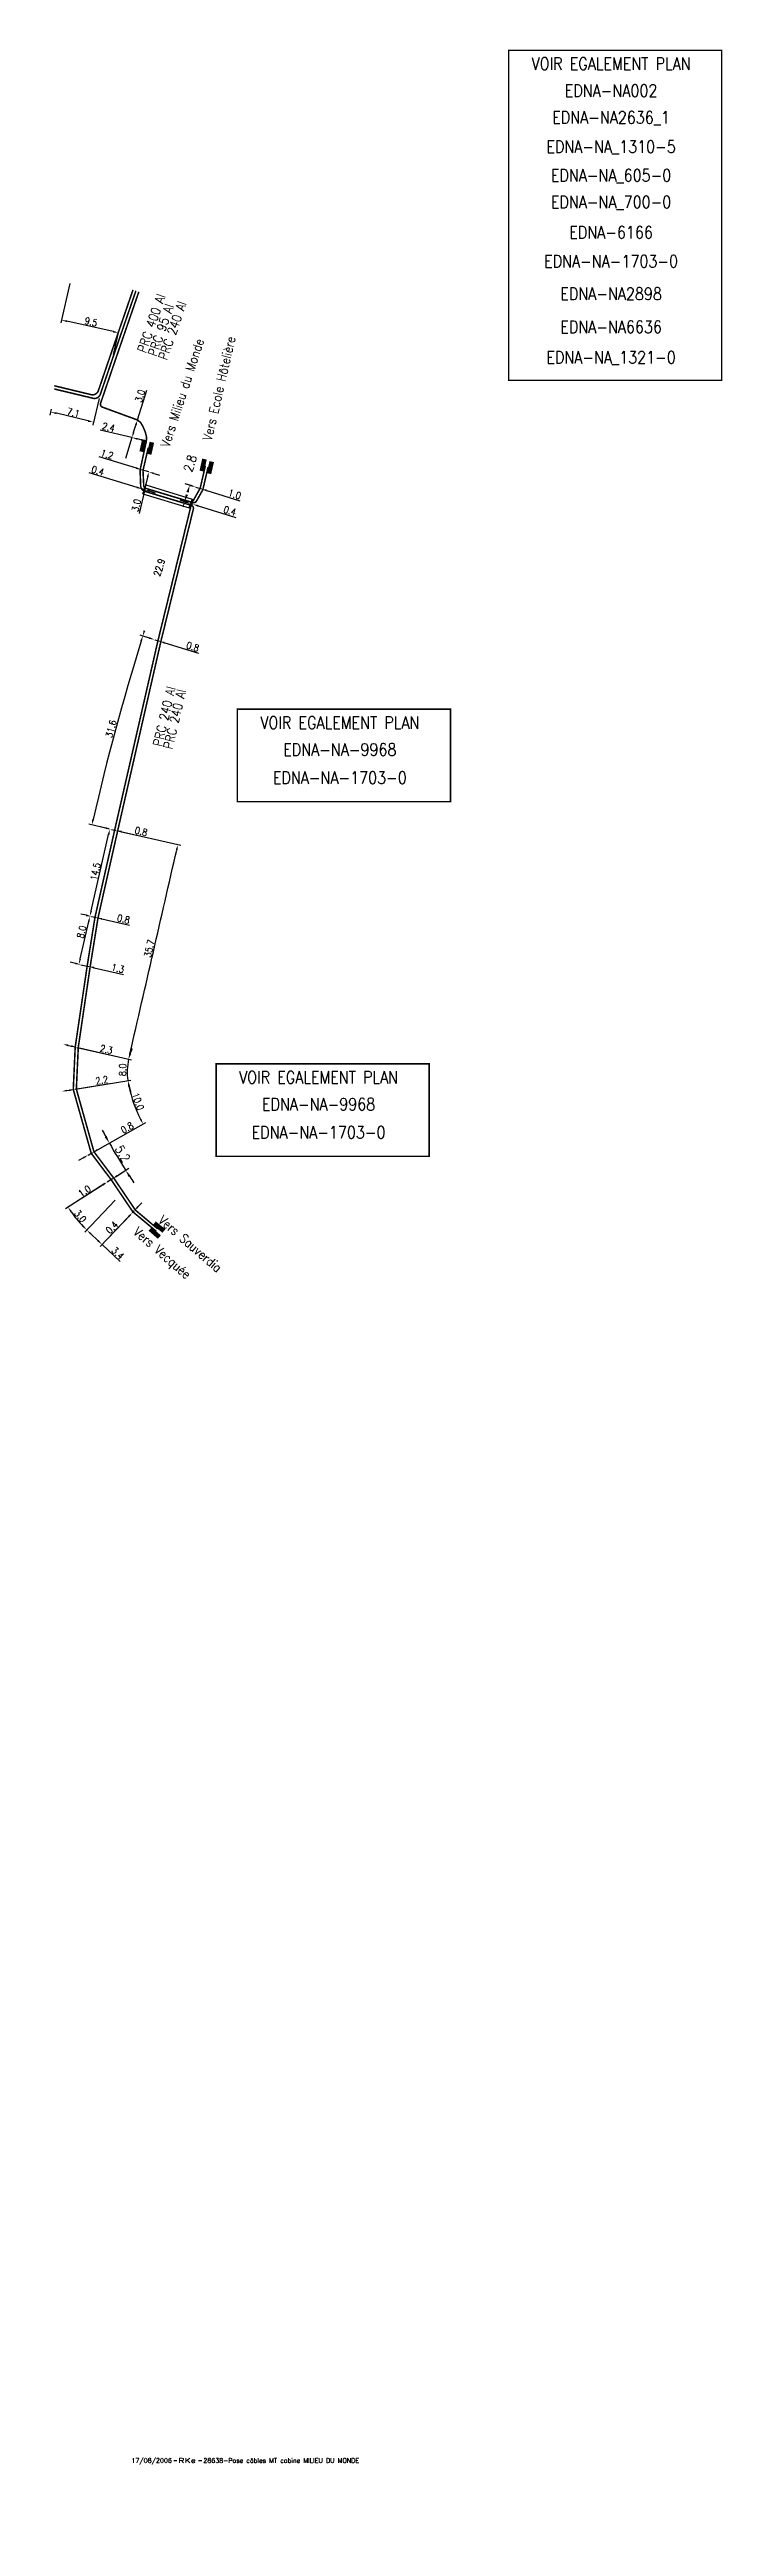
# Model space of a CAD drawing. Header units: millimetres. Extents: x 183999 to 184984, y 126000 to 127000.
# Drawn here: x 183999.2 to 184108.4, y 126502.3 to 126904.3 of the extents above; entities that cross this region are included whole.
import ezdxf
from ezdxf.enums import TextEntityAlignment as Align

# ---------------------------------------------------------------- set-up
doc = ezdxf.new("R2010")
doc.units = ezdxf.units.MM
doc.header["$PDMODE"] = 34
doc.layers.get('0').update_dxf_attribs({"linetype": 'CONTINUOUS'})
doc.layers.get('DEFPOINTS').update_dxf_attribs({"linetype": 'CONTINUOUS'})
for name, color, linetype in [('M_120', 5, 'M_ST_13'), ('M_300', 7, 'CONTINUOUS'), ('M_400', 7, 'CONTINUOUS'), ('M_900', 7, 'CONTINUOUS')]:
    doc.layers.add(name, color=color, linetype=linetype)
doc.layers.add('M_910', color=7, linetype='CONTINUOUS', plot=False)
doc.styles.add('M_ROMANS', font='ROMANS.shx', dxfattribs={"width": 0.75})
doc.styles.get("Standard").update_dxf_attribs({"font": 'romans.shx', "width": 0.85})
doc.linetypes.add('M_ST_13', pattern='A,5,-0.3,["oo",Standard,S=1.5,R=0,X=0,Y=-0.5],-3', length=8.3)
doc.dimstyles.get("Standard").update_dxf_attribs({"dimtxt": 1.5, "dimasz": 1.2, "dimexe": 0.625, "dimexo": 0.625, "dimgap": 0.25, "dimtad": 1, "dimdec": 1, "dimzin": 0, "dimdsep": 46, "dimtxsty": 'Standard', "dimcen": -0.5, "dimadec": 0, "dimazin": 0, "dimtfac": 1, "dimtdec": 1, "dimtmove": 0, "dimatfit": 3, "dimfxl": 1, "dimtolj": 1, "dimtzin": 0, "dimarcsym": 0})

# ---------------------------------------------------------------- blocks, each defined once
blk = doc.blocks.new('*D0')
at = {"layer": 'DEFPOINTS', "color": 0, "linetype": 'Continuous'}
for p in [(184010.2, 126717.85), (184005.28, 126712.68), (184012.66, 126715.5)]:
    blk.add_point(p, dxfattribs=at)
at = {"layer": 'M_120', "color": 0, "linetype": 'Continuous', "lineweight": -2}
for p, q in [((184009.87, 126717.51), (184004.96, 126712.34)), ((184012.34, 126715.16), (184007.42, 126710)), ((184005.93, 126712.06), (184007.09, 126710.96)), ((184007.74, 126710.34), (184010.66, 126707.56))]:
    blk.add_line(p, q, dxfattribs=at)
at = {"layer": 'M_120', "color": 0, "linetype": 'Continuous'}
for points in [[(184006.03, 126712.17), (184005.83, 126711.95), (184005.28, 126712.68)], [(184007.19, 126711.07), (184006.98, 126710.85), (184007.74, 126710.34)]]:
    blk.add_solid(points, dxfattribs=at)
at = {"layer": 'M_120', "color": 0, "linetype": 'Continuous', "insert": (184010.3, 126708.94), "char_height": 1.125, "attachment_point": 5, "rotation": 316.3772}
blk.add_mtext('\\A1;3.4', dxfattribs=at)
blk = doc.blocks.new('*D1')
at = {"layer": 'DEFPOINTS', "color": 0, "linetype": 'Continuous'}
for p in [(184012.66, 126715.5), (184012.66, 126715.5), (184012.93, 126715.79)]:
    blk.add_point(p, dxfattribs=at)
at = {"layer": 'M_120', "color": 0, "linetype": 'Continuous', "lineweight": -2}
for p, q in [((184013.56, 126716.44), (184014.18, 126717.09)), ((184012.04, 126714.85), (184009.05, 126711.72)), ((184012.93, 126715.79), (184012.66, 126715.5))]:
    blk.add_line(p, q, dxfattribs=at)
at = {"layer": 'M_120', "color": 0, "linetype": 'Continuous'}
for points in [[(184013.45, 126716.54), (184013.66, 126716.34), (184012.93, 126715.79)], [(184011.93, 126714.95), (184012.15, 126714.74), (184012.66, 126715.5)]]:
    blk.add_solid(points, dxfattribs=at)
at = {"layer": 'M_120', "color": 0, "linetype": 'Continuous', "insert": (184009.35, 126713.11), "char_height": 1.125, "attachment_point": 5, "rotation": 46.3772}
blk.add_mtext('\\A1;0.4', dxfattribs=at)
blk = doc.blocks.new('*D2')
at = {"layer": 'DEFPOINTS', "color": 0, "linetype": 'Continuous'}
for p in [(184009.43, 126721), (184008.59, 126720.46), (184008.59, 126720.46)]:
    blk.add_point(p, dxfattribs=at)
at = {"layer": 'M_120', "color": 0, "linetype": 'Continuous', "lineweight": -2}
for p, q in [((184009.43, 126721), (184008.59, 126720.46)), ((184010.19, 126721.48), (184010.95, 126721.97)), ((184007.83, 126719.98), (184004.36, 126717.76))]:
    blk.add_line(p, q, dxfattribs=at)
at = {"layer": 'M_120', "color": 0, "linetype": 'Continuous'}
for points in [[(184010.11, 126721.61), (184010.27, 126721.36), (184009.43, 126721)], [(184007.75, 126720.1), (184007.91, 126719.85), (184008.59, 126720.46)]]:
    blk.add_solid(points, dxfattribs=at)
at = {"layer": 'M_120', "color": 0, "linetype": 'Continuous', "insert": (184004.9, 126719), "char_height": 1.125, "attachment_point": 5, "rotation": 32.5433}
blk.add_mtext('\\A1;1.0', dxfattribs=at)
blk = doc.blocks.new('*D3')
at = {"layer": 'DEFPOINTS', "color": 0, "linetype": 'Continuous'}
for p in [(184009.01, 126777.76), (184009.01, 126777.76), (184005.78, 126763.62)]:
    blk.add_point(p, dxfattribs=at)
at = {"layer": 'M_120', "color": 0, "linetype": 'Continuous', "lineweight": -2}
for p, q in [((184005.98, 126764.5), (184008.81, 126776.88)), ((184009.47, 126777.65), (184009.47, 126777.65)), ((184006.24, 126763.52), (184006.24, 126763.52))]:
    blk.add_line(p, q, dxfattribs=at)
at = {"layer": 'M_120', "color": 0, "linetype": 'Continuous'}
for points in [[(184008.67, 126776.91), (184008.96, 126776.85), (184009.01, 126777.76)], [(184005.84, 126764.53), (184006.13, 126764.47), (184005.78, 126763.62)]]:
    blk.add_solid(points, dxfattribs=at)
at = {"layer": 'M_120', "color": 0, "linetype": 'Continuous', "insert": (184006.67, 126770.86), "char_height": 1.125, "attachment_point": 5, "rotation": 77.1397}
blk.add_mtext('\\A1;14.5', dxfattribs=at)
blk = doc.blocks.new('*D4')
at = {"layer": 'DEFPOINTS', "color": 0, "linetype": 'Continuous'}
for p in [(184005.78, 126763.62), (184005.78, 126763.62), (184004, 126755.82)]:
    blk.add_point(p, dxfattribs=at)
at = {"layer": 'M_120', "color": 0, "linetype": 'Continuous', "lineweight": -2}
blk.add_line((184004.2, 126756.7), (184005.58, 126762.75), dxfattribs=at)
at = {"layer": 'M_120', "color": 0, "linetype": 'Continuous'}
for points in [[(184005.44, 126762.78), (184005.73, 126762.71), (184005.78, 126763.62)], [(184004.06, 126756.73), (184004.35, 126756.67), (184004, 126755.82)]]:
    blk.add_solid(points, dxfattribs=at)
at = {"layer": 'M_120', "color": 0, "linetype": 'Continuous', "insert": (184004.43, 126761.07), "char_height": 1.125, "attachment_point": 5, "rotation": 77.1397}
blk.add_mtext('\\A1;8.0', dxfattribs=at)
blk = doc.blocks.new('*D5')
at = {"layer": 'DEFPOINTS', "color": 0, "linetype": 'Continuous'}
for p in [(184004.31, 126755.75), (184004.31, 126755.75), (184005.58, 126755.46)]:
    blk.add_point(p, dxfattribs=at)
at = {"layer": 'M_120', "color": 0, "linetype": 'Continuous', "lineweight": -2}
for p, q in [((184003.43, 126755.95), (184002.55, 126756.15)), ((184004.31, 126755.75), (184005.58, 126755.46)), ((184006.45, 126755.26), (184011.23, 126754.17))]:
    blk.add_line(p, q, dxfattribs=at)
at = {"layer": 'M_120', "color": 0, "linetype": 'Continuous'}
for points in [[(184003.46, 126756.1), (184003.4, 126755.81), (184004.31, 126755.75)], [(184006.49, 126755.41), (184006.42, 126755.12), (184005.58, 126755.46)]]:
    blk.add_solid(points, dxfattribs=at)
at = {"layer": 'M_120', "color": 0, "linetype": 'Continuous', "insert": (184010.31, 126755.15), "char_height": 1.125, "attachment_point": 5, "rotation": 347.1397}
blk.add_mtext('\\A1;1.3', dxfattribs=at)
blk = doc.blocks.new('*D6')
at = {"layer": 'DEFPOINTS', "color": 0, "linetype": 'Continuous'}
for p in [(184006.06, 126763.56), (184006.06, 126763.56), (184006.84, 126763.38)]:
    blk.add_point(p, dxfattribs=at)
at = {"layer": 'M_120', "color": 0, "linetype": 'Continuous', "lineweight": -2}
for p, q in [((184005.18, 126763.76), (184004.31, 126763.96)), ((184006.06, 126763.56), (184006.84, 126763.38)), ((184007.72, 126763.18), (184012.21, 126762.16))]:
    blk.add_line(p, q, dxfattribs=at)
at = {"layer": 'M_120', "color": 0, "linetype": 'Continuous'}
for points in [[(184005.22, 126763.91), (184005.15, 126763.61), (184006.06, 126763.56)], [(184007.75, 126763.33), (184007.68, 126763.04), (184006.84, 126763.38)]]:
    blk.add_solid(points, dxfattribs=at)
at = {"layer": 'M_120', "color": 0, "linetype": 'Continuous', "insert": (184011.22, 126763.15), "char_height": 1.125, "attachment_point": 5, "rotation": 347.1397}
blk.add_mtext('\\A1;0.8', dxfattribs=at)
blk = doc.blocks.new('*D7')
at = {"layer": 'DEFPOINTS', "color": 0, "linetype": 'Continuous'}
for p in [(184009.26, 126777.7), (184009.26, 126777.7), (184010.04, 126777.52)]:
    blk.add_point(p, dxfattribs=at)
at = {"layer": 'M_120', "color": 0, "linetype": 'Continuous', "lineweight": -2}
for p, q in [((184008.38, 126777.9), (184007.5, 126778.1)), ((184009.26, 126777.7), (184010.04, 126777.52)), ((184009.36, 126778.16), (184009.36, 126778.16)), ((184010.14, 126777.98), (184010.14, 126777.98)), ((184010.92, 126777.32), (184015.08, 126776.37))]:
    blk.add_line(p, q, dxfattribs=at)
at = {"layer": 'M_120', "color": 0, "linetype": 'Continuous'}
for points in [[(184008.41, 126778.05), (184008.35, 126777.76), (184009.26, 126777.7)], [(184010.95, 126777.47), (184010.88, 126777.18), (184010.04, 126777.52)]]:
    blk.add_solid(points, dxfattribs=at)
at = {"layer": 'M_120', "color": 0, "linetype": 'Continuous', "insert": (184014.09, 126777.37), "char_height": 1.125, "attachment_point": 5, "rotation": 347.1397}
blk.add_mtext('\\A1;0.8', dxfattribs=at)
blk = doc.blocks.new('*D8')
at = {"layer": 'DEFPOINTS', "color": 0, "linetype": 'Continuous'}
for p in [(184001.4, 126742.85), (184001.4, 126742.85), (184003.64, 126742.33)]:
    blk.add_point(p, dxfattribs=at)
at = {"layer": 'M_120', "color": 0, "linetype": 'Continuous', "lineweight": -2}
for p, q in [((184002.28, 126742.65), (184002.77, 126742.54)), ((184003.64, 126742.33), (184009.44, 126741))]:
    blk.add_line(p, q, dxfattribs=at)
at = {"layer": 'M_120', "color": 0, "linetype": 'Continuous'}
for points in [[(184002.31, 126742.79), (184002.24, 126742.5), (184001.4, 126742.85)], [(184002.8, 126742.68), (184002.73, 126742.39), (184003.64, 126742.33)]]:
    blk.add_solid(points, dxfattribs=at)
at = {"layer": 'M_120', "color": 0, "linetype": 'Continuous', "insert": (184008.45, 126742), "char_height": 1.125, "attachment_point": 5, "rotation": 347.0394}
blk.add_mtext('\\A1;2.3', dxfattribs=at)
blk = doc.blocks.new('*D9')
at = {"layer": 'DEFPOINTS', "color": 0, "linetype": 'Continuous'}
for p in [(184016.29, 126808.49), (184016.29, 126808.49), (184017.05, 126808.25)]:
    blk.add_point(p, dxfattribs=at)
at = {"layer": 'M_120', "color": 0, "linetype": 'Continuous', "lineweight": -2}
for p, q in [((184015.43, 126808.76), (184014.57, 126809.03)), ((184016.29, 126808.49), (184017.05, 126808.25)), ((184016.43, 126808.94), (184016.43, 126808.94)), ((184017.19, 126808.7), (184017.19, 126808.7)), ((184017.91, 126807.99), (184023.37, 126806.28))]:
    blk.add_line(p, q, dxfattribs=at)
at = {"layer": 'M_120', "color": 0, "linetype": 'Continuous'}
for points in [[(184015.47, 126808.9), (184015.38, 126808.62), (184016.29, 126808.49)], [(184017.95, 126808.13), (184017.87, 126807.84), (184017.05, 126808.25)]]:
    blk.add_solid(points, dxfattribs=at)
at = {"layer": 'M_120', "color": 0, "linetype": 'Continuous', "insert": (184022.46, 126807.35), "char_height": 1.125, "attachment_point": 5, "rotation": 342.7011}
blk.add_mtext('\\A1;0.8', dxfattribs=at)
blk = doc.blocks.new('*D10')
at = {"layer": 'DEFPOINTS', "color": 0, "linetype": 'Continuous'}
for p in [(184022.11, 126830.59), (184022.11, 126830.59), (184022.5, 126830.47)]:
    blk.add_point(p, dxfattribs=at)
at = {"layer": 'M_120', "color": 0, "linetype": 'Continuous', "lineweight": -2}
for p, q in [((184021.25, 126830.86), (184020.4, 126831.12)), ((184022.11, 126830.59), (184022.5, 126830.47)), ((184023.36, 126830.2), (184029.43, 126828.31))]:
    blk.add_line(p, q, dxfattribs=at)
at = {"layer": 'M_120', "color": 0, "linetype": 'Continuous'}
for points in [[(184021.3, 126831), (184021.21, 126830.71), (184022.11, 126830.59)], [(184023.4, 126830.35), (184023.31, 126830.06), (184022.5, 126830.47)]]:
    blk.add_solid(points, dxfattribs=at)
at = {"layer": 'M_120', "color": 0, "linetype": 'Continuous', "insert": (184028.49, 126829.39), "char_height": 1.125, "attachment_point": 5, "rotation": 342.7011}
blk.add_mtext('\\A1;0.4', dxfattribs=at)
blk = doc.blocks.new('*D11')
at = {"layer": 'DEFPOINTS', "color": 0, "linetype": 'Continuous'}
for p in [(184005.52, 126724.86), (184005.52, 126724.86), (184006.21, 126725.26)]:
    blk.add_point(p, dxfattribs=at)
at = {"layer": 'M_120', "color": 0, "linetype": 'Continuous', "lineweight": -2}
for p, q in [((184007, 126725.7), (184013.23, 126729.21)), ((184005.52, 126724.86), (184006.21, 126725.26)), ((184004.73, 126724.42), (184003.95, 126723.98))]:
    blk.add_line(p, q, dxfattribs=at)
at = {"layer": 'M_120', "color": 0, "linetype": 'Continuous'}
for points in [[(184004.66, 126724.55), (184004.81, 126724.29), (184005.52, 126724.86)], [(184006.92, 126725.83), (184007.07, 126725.57), (184006.21, 126725.26)]]:
    blk.add_solid(points, dxfattribs=at)
at = {"layer": 'M_120', "color": 0, "linetype": 'Continuous', "insert": (184011.82, 126729.28), "char_height": 1.125, "attachment_point": 5, "rotation": 29.4262}
blk.add_mtext('\\A1;0.8', dxfattribs=at)
blk = doc.blocks.new('*D12')
at = {"layer": 'DEFPOINTS', "color": 0, "linetype": 'Continuous'}
for p in [(184001.16, 126735.17), (184003.33, 126735.52), (184003.33, 126735.52)]:
    blk.add_point(p, dxfattribs=at)
at = {"layer": 'M_120', "color": 0, "linetype": 'Continuous', "lineweight": -2}
for p, q in [((184002.05, 126735.31), (184002.44, 126735.38)), ((184003.33, 126735.52), (184009.01, 126736.45))]:
    blk.add_line(p, q, dxfattribs=at)
at = {"layer": 'M_120', "color": 0, "linetype": 'Continuous'}
for points in [[(184002.02, 126735.46), (184002.07, 126735.17), (184001.16, 126735.17)], [(184002.42, 126735.53), (184002.47, 126735.23), (184003.33, 126735.52)]]:
    blk.add_solid(points, dxfattribs=at)
at = {"layer": 'M_120', "color": 0, "linetype": 'Continuous', "insert": (184007.71, 126737), "char_height": 1.125, "attachment_point": 5, "rotation": 9.2563}
blk.add_mtext('\\A1;2.2', dxfattribs=at)
blk = doc.blocks.new('*D13')
at = {"layer": 'DEFPOINTS', "color": 0, "linetype": 'Continuous'}
for p in [(184022.93, 126833.27), (184022.93, 126833.27), (184023.88, 126832.97)]:
    blk.add_point(p, dxfattribs=at)
at = {"layer": 'M_120', "color": 0, "linetype": 'Continuous', "lineweight": -2}
for p, q in [((184022.07, 126833.54), (184021.21, 126833.8)), ((184022.93, 126833.27), (184023.88, 126832.97)), ((184022.79, 126832.82), (184022.79, 126832.82)), ((184023.74, 126832.52), (184023.74, 126832.52)), ((184024.74, 126832.7), (184030.11, 126831.03))]:
    blk.add_line(p, q, dxfattribs=at)
at = {"layer": 'M_120', "color": 0, "linetype": 'Continuous'}
for points in [[(184022.11, 126833.68), (184022.03, 126833.39), (184022.93, 126833.27)], [(184024.79, 126832.85), (184024.7, 126832.56), (184023.88, 126832.97)]]:
    blk.add_solid(points, dxfattribs=at)
at = {"layer": 'M_120', "color": 0, "linetype": 'Continuous', "insert": (184029.26, 126832.08), "char_height": 1.125, "attachment_point": 5, "rotation": 342.7011}
blk.add_mtext('\\A1;1.0', dxfattribs=at)
blk = doc.blocks.new('*D14')
at = {"layer": 'DEFPOINTS', "color": 0, "linetype": 'Continuous'}
for p in [(184014.28, 126832.95), (184014.67, 126832.84), (184014.67, 126832.84)]:
    blk.add_point(p, dxfattribs=at)
at = {"layer": 'M_120', "color": 0, "linetype": 'Continuous', "lineweight": -2}
for p, q in [((184013.42, 126833.21), (184005.68, 126835.55)), ((184014.67, 126832.84), (184014.28, 126832.95)), ((184015.53, 126832.58), (184016.39, 126832.32))]:
    blk.add_line(p, q, dxfattribs=at)
at = {"layer": 'M_120', "color": 0, "linetype": 'Continuous'}
for points in [[(184013.46, 126833.36), (184013.38, 126833.07), (184014.28, 126832.95)], [(184015.57, 126832.72), (184015.48, 126832.43), (184014.67, 126832.84)]]:
    blk.add_solid(points, dxfattribs=at)
at = {"layer": 'M_120', "color": 0, "linetype": 'Continuous', "insert": (184007.06, 126835.92), "char_height": 1.125, "attachment_point": 5, "rotation": 343.2005}
blk.add_mtext('\\A1;0.4', dxfattribs=at)
blk = doc.blocks.new('*D15')
at = {"layer": 'DEFPOINTS', "color": 0, "linetype": 'Continuous'}
for p in [(184015.34, 126835.76), (184014.67, 126832.84), (184014.67, 126832.84)]:
    blk.add_point(p, dxfattribs=at)
at = {"layer": 'M_120', "color": 0, "linetype": 'Continuous', "lineweight": -2}
for p, q in [((184015.13, 126834.88), (184014.87, 126833.72)), ((184014.67, 126832.84), (184013.78, 126828.96))]:
    blk.add_line(p, q, dxfattribs=at)
at = {"layer": 'M_120', "color": 0, "linetype": 'Continuous'}
for points in [[(184014.72, 126833.75), (184015.01, 126833.68), (184014.67, 126832.84)], [(184014.99, 126834.92), (184015.28, 126834.85), (184015.34, 126835.76)]]:
    blk.add_solid(points, dxfattribs=at)
at = {"layer": 'M_120', "color": 0, "linetype": 'Continuous', "insert": (184013.31, 126830.29), "char_height": 1.125, "attachment_point": 5, "rotation": 77.0967}
blk.add_mtext('\\A1;3.0', dxfattribs=at)
blk = doc.blocks.new('*D16')
at = {"layer": 'DEFPOINTS', "color": 0, "linetype": 'Continuous'}
for p in [(184014.17, 126836.07), (184015.32, 126835.72), (184015.32, 126835.72)]:
    blk.add_point(p, dxfattribs=at)
at = {"layer": 'M_120', "color": 0, "linetype": 'Continuous', "lineweight": -2}
for p, q in [((184013.31, 126836.33), (184007.27, 126838.19)), ((184015.32, 126835.72), (184014.17, 126836.07)), ((184016.18, 126835.45), (184017.04, 126835.19))]:
    blk.add_line(p, q, dxfattribs=at)
at = {"layer": 'M_120', "color": 0, "linetype": 'Continuous'}
for points in [[(184013.35, 126836.48), (184013.27, 126836.19), (184014.17, 126836.07)], [(184016.22, 126835.6), (184016.13, 126835.31), (184015.32, 126835.72)]]:
    blk.add_solid(points, dxfattribs=at)
at = {"layer": 'M_120', "color": 0, "linetype": 'Continuous', "insert": (184008.56, 126838.57), "char_height": 1.125, "attachment_point": 5, "rotation": 342.9601}
blk.add_mtext('\\A1;1.2', dxfattribs=at)
blk = doc.blocks.new('*D17')
at = {"layer": 'DEFPOINTS', "color": 0, "linetype": 'Continuous'}
for p in [(184002.62, 126866.78), (184001.18, 126860.37), (184009.52, 126854.32)]:
    blk.add_point(p, dxfattribs=at)
at = {"layer": 'M_120', "color": 0, "linetype": 'Continuous', "lineweight": -2}
for p, q in [((184002.51, 126866.32), (184001.08, 126859.91)), ((184009.54, 126858.5), (184002.06, 126860.17)), ((184009.63, 126854.78), (184010.52, 126858.76))]:
    blk.add_line(p, q, dxfattribs=at)
at = {"layer": 'M_120', "color": 0, "linetype": 'Continuous'}
for points in [[(184002.09, 126860.32), (184002.03, 126860.02), (184001.18, 126860.37)], [(184009.57, 126858.64), (184009.5, 126858.35), (184010.41, 126858.3)]]:
    blk.add_solid(points, dxfattribs=at)
at = {"layer": 'M_120', "color": 0, "linetype": 'Continuous', "insert": (184005.96, 126860.07), "char_height": 1.125, "attachment_point": 5, "rotation": 347.3865}
blk.add_mtext('\\A1;9.5', dxfattribs=at)
blk = doc.blocks.new('*D18')
at = {"layer": 'DEFPOINTS', "color": 0, "linetype": 'Continuous'}
for p in [(183999.46, 126845.44), (184007.41, 126848.12), (183999.23, 126844.49)]:
    blk.add_point(p, dxfattribs=at)
at = {"layer": 'M_120', "color": 0, "linetype": 'Continuous', "lineweight": -2}
for p, q in [((183999.34, 126844.95), (183999.57, 126845.9)), ((184005.49, 126843.99), (184000.34, 126845.23)), ((184007.3, 126847.66), (184006.26, 126843.33))]:
    blk.add_line(p, q, dxfattribs=at)
at = {"layer": 'M_120', "color": 0, "linetype": 'Continuous'}
for points in [[(184000.37, 126845.38), (184000.3, 126845.08), (183999.46, 126845.44)], [(184005.53, 126844.14), (184005.46, 126843.85), (184006.37, 126843.78)]]:
    blk.add_solid(points, dxfattribs=at)
at = {"layer": 'M_120', "color": 0, "linetype": 'Continuous', "insert": (184003.09, 126845.34), "char_height": 1.125, "attachment_point": 5, "rotation": 346.5061}
blk.add_mtext('\\A1;7.1', dxfattribs=at)
blk = doc.blocks.new('*D19')
at = {"layer": 'DEFPOINTS', "color": 0, "linetype": 'Continuous'}
for p in [(184012.6, 126841.29), (184012.6, 126841.29), (184013.49, 126844.15)]:
    blk.add_point(p, dxfattribs=at)
at = {"layer": 'M_120', "color": 0, "linetype": 'Continuous', "lineweight": -2}
for p, q in [((184013.49, 126844.15), (184014.99, 126848.96)), ((184012.16, 126841.42), (184012.16, 126841.42)), ((184012.87, 126842.15), (184013.23, 126843.29)), ((184013.05, 126844.29), (184013.05, 126844.29))]:
    blk.add_line(p, q, dxfattribs=at)
at = {"layer": 'M_120', "color": 0, "linetype": 'Continuous'}
for points in [[(184012.73, 126842.19), (184013.01, 126842.1), (184012.6, 126841.29)], [(184013.08, 126843.34), (184013.37, 126843.25), (184013.49, 126844.15)]]:
    blk.add_solid(points, dxfattribs=at)
at = {"layer": 'M_120', "color": 0, "linetype": 'Continuous', "insert": (184013.92, 126848.05), "char_height": 1.125, "attachment_point": 5, "rotation": 72.7339}
blk.add_mtext('\\A1;3.0', dxfattribs=at)
blk = doc.blocks.new('*D20')
at = {"layer": 'DEFPOINTS', "color": 0, "linetype": 'Continuous'}
for p in [(184012.6, 126841.29), (184012.6, 126841.29), (184014.94, 126840.73)]:
    blk.add_point(p, dxfattribs=at)
at = {"layer": 'M_120', "color": 0, "linetype": 'Continuous', "lineweight": -2}
for p, q in [((184012.6, 126841.29), (184007.45, 126842.52)), ((184012.71, 126841.74), (184012.71, 126841.74)), ((184015.05, 126841.18), (184015.05, 126841.18)), ((184014.06, 126840.94), (184013.48, 126841.08))]:
    blk.add_line(p, q, dxfattribs=at)
at = {"layer": 'M_120', "color": 0, "linetype": 'Continuous'}
for points in [[(184013.51, 126841.22), (184013.44, 126840.93), (184012.6, 126841.29)], [(184014.1, 126841.08), (184014.03, 126840.79), (184014.94, 126840.73)]]:
    blk.add_solid(points, dxfattribs=at)
at = {"layer": 'M_120', "color": 0, "linetype": 'Continuous', "insert": (184008.8, 126842.97), "char_height": 1.125, "attachment_point": 5, "rotation": 346.5061}
blk.add_mtext('\\A1;2.4', dxfattribs=at)
blk = doc.blocks.new('*D22')
at = {"layer": 'DEFPOINTS', "color": 0, "linetype": 'Continuous'}
for p in [(184012.6, 126841.29), (184011.55, 126837.9), (184011.55, 126837.9)]:
    blk.add_point(p, dxfattribs=at)
at = {"layer": 'M_120', "color": 0, "linetype": 'Continuous', "lineweight": -2}
for p, q in [((184012.6, 126841.29), (184011.55, 126837.9)), ((184011.1, 126838.04), (184011.1, 126838.04))]:
    blk.add_line(p, q, dxfattribs=at)
blk = doc.blocks.new('_None')
blk = doc.blocks.new('M_300_03')
at = {"color": 0, "linetype": 'Continuous'}
blk.add_solid([(-1, 0.75), (-1, 0), (1, 0.75), (1, 0)], dxfattribs=at)
at = {"color": 0, "linetype": 'Continuous', "style": 'M_ROMANS', "width": 0.75, "flags": 3}
for tag, p in [('DEF_LEG', (0, -4.625)), ('DEF_COUP', (0, -7.125)), ('DEF_TYPE', (0, -9.625))]:
    blk.add_attdef(tag, text='', height=1.2, dxfattribs=at).set_placement(p, align=Align.MIDDLE)
blk = doc.blocks.new('*D24')
at = {"layer": 'DEFPOINTS', "color": 0}
for p in [(184009.43, 126721), (184008.59, 126720.46), (184009.77, 126717.39), (184003.15, 126715.08), (184005.71, 126713.14)]:
    blk.add_point(p, dxfattribs=at)
at = {"layer": 'M_120', "color": 0, "lineweight": -2}
for p, q in [((184008.19, 126720.21), (184001.84, 126716.15)), ((184005.39, 126712.8), (184004.96, 126712.35))]:
    blk.add_line(p, q, dxfattribs=at)
blk.add_arc((184019.08, 126727.16), 19.99, 215.1506, 223.7977, dxfattribs=at)
at = {"layer": 'M_120', "color": 0}
for points in [[(184002.61, 126715.57), (184002.86, 126715.74), (184002.23, 126716.4)], [(184004.75, 126713.43), (184004.54, 126713.22), (184005.29, 126712.69)]]:
    blk.add_solid(points, dxfattribs=at)
at = {"layer": 'M_120', "color": 0, "insert": (184004.23, 126714.93), "char_height": 1.125, "attachment_point": 5, "rotation": 309.4741}
blk.add_mtext('\\A1;3.0', dxfattribs=at)
blk = doc.blocks.new('*D25')
at = {"layer": 'DEFPOINTS', "color": 0, "linetype": 'Continuous'}
for p in [(184005.52, 126724.86), (184006.21, 126725.26), (184009.79, 126725.3), (184009.43, 126721), (184008.59, 126720.46)]:
    blk.add_point(p, dxfattribs=at)
at = {"layer": 'M_120', "color": 0, "linetype": 'Continuous', "lineweight": -2}
for p, q in [((184006.76, 126725.56), (184009.48, 126727.1)), ((184009.95, 126721.33), (184012.11, 126722.71))]:
    blk.add_line(p, q, dxfattribs=at)
for start, end in [(207.974, 208.7001), (209.4262, 212.5433), (213.2694, 213.9955)]:
    blk.add_arc((184091.41, 126773.31), 94.69, start, end, dxfattribs=at)
at = {"layer": 'M_120', "color": 0, "linetype": 'Continuous'}
for points in [[(184008.52, 126727.94), (184008.17, 126727.74), (184008.93, 126726.79)], [(184012.07, 126721.26), (184012.4, 126721.48), (184011.58, 126722.37)]]:
    blk.add_solid(points, dxfattribs=at)
at = {"layer": 'M_120', "color": 0, "linetype": 'Continuous', "insert": (184011.09, 126725.08), "char_height": 1.5, "attachment_point": 5, "rotation": 300.9848}
blk.add_mtext('\\A1;5.2', dxfattribs=at)
blk = doc.blocks.new('*D26')
at = {"layer": 'DEFPOINTS', "color": 0, "linetype": 'Continuous'}
for p in [(184011.95, 126736.93), (184001.16, 126735.17), (184012.5, 126734.49), (184005.52, 126724.86), (184006.21, 126725.26)]:
    blk.add_point(p, dxfattribs=at)
at = {"layer": 'M_120', "color": 0, "linetype": 'Continuous', "lineweight": -2}
blk.add_line((184006.62, 126725.49), (184014.83, 126730.12), dxfattribs=at)
blk.add_arc((184032.98, 126740.35), 21.31, 191.6767, 207.0058, dxfattribs=at)
at = {"layer": 'M_120', "color": 0, "linetype": 'Continuous'}
for points in [[(184011.97, 126736.02), (184012.26, 126736.07), (184011.95, 126736.93)], [(184014.13, 126730.75), (184013.86, 126730.61), (184014.42, 126729.89)]]:
    blk.add_solid(points, dxfattribs=at)
at = {"layer": 'M_120', "color": 0, "linetype": 'Continuous', "insert": (184013.58, 126733.55), "char_height": 1.125, "attachment_point": 5, "rotation": 289.3413}
blk.add_mtext('\\A1;10.0', dxfattribs=at)
blk = doc.blocks.new('*D27')
at = {"layer": 'DEFPOINTS', "color": 0, "linetype": 'Continuous'}
for p in [(184001.4, 126742.85), (184003.64, 126742.33), (184011.87, 126739.25), (184001.16, 126735.17), (184003.33, 126735.52)]:
    blk.add_point(p, dxfattribs=at)
at = {"layer": 'M_120', "color": 0, "linetype": 'Continuous', "lineweight": -2}
for p, q in [((184004.1, 126742.23), (184012.52, 126740.29)), ((184003.79, 126735.6), (184012.41, 126737))]:
    blk.add_line(p, q, dxfattribs=at)
for start, end in [(155.5852, 161.3123), (167.0394, 189.2563), (194.9834, 200.7105)]:
    blk.add_arc((184020.84, 126738.38), 9.01, start, end, dxfattribs=at)
at = {"layer": 'M_120', "color": 0, "linetype": 'Continuous'}
for points in [[(184012.45, 126741.22), (184012.16, 126741.3), (184012.06, 126740.4)], [(184011.99, 126736.02), (184012.29, 126736.08), (184011.95, 126736.93)]]:
    blk.add_solid(points, dxfattribs=at)
at = {"layer": 'M_120', "color": 0, "linetype": 'Continuous', "insert": (184011.09, 126738.69), "char_height": 1.125, "attachment_point": 5, "rotation": 88.1478}
blk.add_mtext('\\A1;8.0', dxfattribs=at)
blk = doc.blocks.new('*D28')
at = {"layer": 'DEFPOINTS', "color": 0, "linetype": 'Continuous'}
for p in [(184009.26, 126777.7), (184010.04, 126777.52), (184014.73, 126752.01), (184001.4, 126742.85), (184003.64, 126742.33)]:
    blk.add_point(p, dxfattribs=at)
at = {"layer": 'M_120', "color": 0, "linetype": 'Continuous', "lineweight": -2}
for p, q in [((184010.5, 126777.42), (184020.51, 126775.13)), ((184004.1, 126742.23), (184012.52, 126740.29))]:
    blk.add_line(p, q, dxfattribs=at)
blk.add_arc((164126.38, 131316.98), 20405.53, 347.041889, 347.137205, dxfattribs=at)
at = {"layer": 'M_120', "color": 0, "linetype": 'Continuous'}
for points in [[(184019.7, 126774.4), (184019.99, 126774.33), (184020.05, 126775.24)], [(184012.41, 126741.24), (184012.12, 126741.31), (184012.06, 126740.4)]]:
    blk.add_solid(points, dxfattribs=at)
at = {"layer": 'M_120', "color": 0, "linetype": 'Continuous', "insert": (184015.42, 126758.37), "char_height": 1.125, "attachment_point": 5, "rotation": 77.0907}
blk.add_mtext('\\A1;35.7', dxfattribs=at)
blk = doc.blocks.new('*D29')
at = {"layer": 'DEFPOINTS', "color": 0, "linetype": 'Continuous'}
for p in [(184016.05, 126808.57), (184017.05, 126808.25), (184011.34, 126798.94), (184009.26, 126777.7), (184010.04, 126777.52)]:
    blk.add_point(p, dxfattribs=at)
at = {"layer": 'M_120', "color": 0, "linetype": 'Continuous', "lineweight": -2}
for p, q in [((184015.6, 126808.71), (184013.91, 126809.23)), ((184008.8, 126777.81), (184005.63, 126778.53))]:
    blk.add_line(p, q, dxfattribs=at)
blk.add_arc((184405.89, 126687.15), 410.09, 162.8268, 167.014, dxfattribs=at)
at = {"layer": 'M_120', "color": 0, "linetype": 'Continuous'}
for points in [[(184013.94, 126808.28), (184014.23, 126808.19), (184014.35, 126809.09)], [(184006.44, 126779.27), (184006.15, 126779.34), (184006.09, 126778.43)]]:
    blk.add_solid(points, dxfattribs=at)
at = {"layer": 'M_120', "color": 0, "linetype": 'Continuous', "insert": (184009.2, 126794.03), "char_height": 1.125, "attachment_point": 5, "rotation": 74.9204}
blk.add_mtext('\\A1;31.6', dxfattribs=at)
blk = doc.blocks.new('*D30')
at = {"layer": 'DEFPOINTS', "color": 0, "linetype": 'Continuous'}
for p in [(184022.11, 126830.59), (184022.5, 126830.47), (184018.88, 126823.63), (184016.05, 126808.57), (184017.05, 126808.25)]:
    blk.add_point(p, dxfattribs=at)
at = {"layer": 'M_120', "color": 0, "linetype": 'Continuous', "lineweight": -2}
for p, q in [((184021.67, 126830.73), (184020.69, 126831.03)), ((184015.6, 126808.71), (184013.91, 126809.23))]:
    blk.add_line(p, q, dxfattribs=at)
blk.add_arc((85144447998.62, -26517598927.41), 89178110922.24, 162.701079207085, 162.701079220598, dxfattribs=at)
at = {"layer": 'M_120', "color": 0, "linetype": 'Continuous'}
for points in [[(184020.73, 126830.08), (184021.02, 126829.99), (184021.14, 126830.89)], [(184014.76, 126809.91), (184014.48, 126810), (184014.35, 126809.09)]]:
    blk.add_solid(points, dxfattribs=at)
at = {"layer": 'M_120', "color": 0, "linetype": 'Continuous', "insert": (184017.03, 126820.22), "char_height": 1.125, "attachment_point": 5, "rotation": 72.7011}
blk.add_mtext('\\A1;22.9', dxfattribs=at)
blk = doc.blocks.new('*D31')
at = {"layer": 'DEFPOINTS', "color": 0}
for p in [(184022.95, 126833.26), (184021.42, 126831.78), (184022.11, 126830.59), (184022.5, 126830.47), (184023.88, 126832.97)]:
    blk.add_point(p, dxfattribs=at)
at = {"layer": 'M_120', "color": 0, "lineweight": -2}
for p, q in [((184022.35, 126833.45), (184021.38, 126833.75)), ((184021.52, 126830.78), (184020.55, 126831.08))]:
    blk.add_line(p, q, dxfattribs=at)
blk.add_arc((-38118440064.06, 11871968481.73), 39924555430.6, 342.701079213976, 342.70107921455, dxfattribs=at)
at = {"layer": 'M_120', "color": 0}
for points in [[(184021.43, 126832.48), (184021.81, 126832.36), (184021.97, 126833.57)], [(184021.69, 126831.98), (184021.31, 126832.1), (184021.14, 126830.89)]]:
    blk.add_solid(points, dxfattribs=at)
at = {"layer": 'M_120', "color": 0, "insert": (184022.03, 126837.1), "char_height": 1.5, "attachment_point": 5, "rotation": 72.7011}
blk.add_mtext('\\A1;2.8', dxfattribs=at)
blk = doc.blocks.new('GIS_MODF')
at = {"color": 0, "linetype": 'Continuous', "flags": 128}
for points in [[(-2.26, -0.01), (-1.76, -0.01)], [(1.76, -0.01), (2.26, -0.01)]]:
    blk.add_lwpolyline(points, dxfattribs=at)
at = {"color": 0, "linetype": 'Continuous'}
blk.add_attdef('DATE', text='', height=0.75, dxfattribs=at).set_placement((-2.58, -0.39), align=Align.RIGHT)
at = {"color": 0, "linetype": 'Continuous', "width": 3.590909}
blk.add_attdef('USER', text='', height=0.75, dxfattribs=at).set_placement((-1.52, -0.39), (1.31, -0.39), align=Align.FIT)
at = {"color": 0, "linetype": 'Continuous'}
blk.add_attdef('DESC', (2.53, -0.39), '', height=0.75, dxfattribs=at)

msp = doc.modelspace()

# ---------------------------------------------------------------- linework, layer by layer
at = {"layer": 'M_120', "const_width": 0.25, "flags": 128}
for points in [[(184000, 126849.7), (184005.97, 126848.26, 0.387145), (184007.15, 126848.91), (184009.05, 126854.48), (184012.77, 126865.27)], [(184000, 126849.18), (184006.29, 126847.67, 0.387145), (184007.47, 126848.32), (184009.52, 126854.32), (184013.24, 126865.11)], [(184016.54, 126712.48), (184012.84, 126715.56, -0.071416), (184012.65, 126715.77), (184009.27, 126720.79), (184005.99, 126725.14), (184003.08, 126735.49), (184003.39, 126742.36), (184005.33, 126755.5), (184006.6, 126763.43), (184009.79, 126777.58), (184016.81, 126808.31), (184022.26, 126830.56), (184023.67, 126833.09)]]:
    msp.add_lwpolyline(points, format="xyb", dxfattribs=at)
at = {"layer": 'M_120', "const_width": 0.25}
msp.add_lwpolyline([(184013.71, 126864.94), (184010, 126854.16), (184007.51, 126846.86, 0.407814), (184007.81, 126846.23), (184013.49, 126844.15), (184014, 126843.75), (184014.38, 126843.1), (184014.75, 126842.22), (184014.95, 126841.44), (184014.94, 126840.73), (184013.95, 126836.18, 0.062786), (184013.92, 126835.93), (184014.01, 126833.48, 0.320729), (184014.72, 126832.56), (184014.59, 126832.6), (184022.22, 126830.3, -0.398809), (184022.56, 126829.7), (184017.29, 126808.2), (184010.28, 126777.47), (184007.09, 126763.33), (184005.82, 126755.43), (184003.89, 126742.31), (184003.58, 126735.55), (184006.44, 126725.37), (184009.67, 126721.08), (184013.1, 126716, 0.069396), (184013.19, 126715.89), (184016.77, 126712.87)], format="xyb", dxfattribs=at)
at = {"layer": 'M_120'}
msp.add_lwpolyline([(184024.95, 126836.5, 0.25, 0.25, 0), (184024.09, 126832.81, 0.25, 0.25, 0), (184023.06, 126830.98, 0.25, 0.25, -0.352907), (184022.48, 126830.74, 0.25, 0.25, 0), (184014.87, 126833.04, 0.25, 0.25, -0.320729), (184014.51, 126833.5, 0.25, 0.25, 0), (184014.39, 126835.95, 0.25, 0.25, 0), (184015.24, 126839.64, 0, 0, 0)], format="xyseb", dxfattribs=at)
at = {"layer": 'M_120', "const_width": 0.25, "flags": 128}
msp.add_lwpolyline([(184023.66, 126833.05), (184024.51, 126836.74)], dxfattribs=at)
at = {"layer": 'M_400', "color": 7, "linetype": 'CONTINUOUS'}
for p, q in [((184014.83, 126833.62), (184014.61, 126832.9)), ((184014.83, 126833.62), (184022.34, 126831.31)), ((184014.39, 126832.18), (184014.61, 126832.9)), ((184014.39, 126832.18), (184021.89, 126829.87)), ((184021.89, 126829.87), (184022.11, 126830.59)), ((184022.34, 126831.31), (184022.11, 126830.59))]:
    msp.add_line(p, q, dxfattribs=at)
at = {"layer": 'M_900', "const_width": 0.25}
for points in [[(184073.7, 126904.14), (184108.25, 126904.14), (184108.25, 126850.59), (184073.7, 126850.59)], [(184029.7, 126797.2), (184064.26, 126797.2), (184064.26, 126782.2), (184029.7, 126782.2)], [(184026.26, 126739.65), (184060.81, 126739.65), (184060.81, 126724.65), (184026.26, 126724.65)]]:
    msp.add_lwpolyline(points, close=True, dxfattribs=at)

# ---------------------------------------------------------------- block references
at = {"layer": 'M_300'}
for p, rotation in [((184014.76, 126839.89), 77.69963729044557), ((184015.24, 126839.64), 256.9761657188812), ((184024.51, 126836.74), 77.57259916687246), ((184024.95, 126836.5), 256.9761657196589), ((184016.54, 126712.48), 139.0324758635462), ((184016.77, 126712.87), 320.8949069533306)]:
    msp.add_blockref('M_300_03', p, dxfattribs=dict(at, rotation=rotation))
at = {"layer": 'M_910'}
ref = msp.add_blockref('GIS_MODF', (184021.65, 126513), dxfattribs=at)
ref.add_attrib('DATE', '17/08/2006', dxfattribs={"layer": '0', "color": 0, "linetype": 'Continuous', "height": 0.75}).set_placement((184019.07, 126512.61), align=Align.RIGHT)
ref.add_attrib('USER', 'RKe', dxfattribs={"layer": '0', "color": 0, "linetype": 'Continuous', "height": 0.75, "width": 1.385965}).set_placement((184020.14, 126512.61), (184022.96, 126512.61), align=Align.FIT)
ref.add_attrib('DESC', '28638-Pose câbles MT cabine MILIEU DU MONDE', (184024.18, 126512.61), dxfattribs={"layer": '0', "color": 0, "linetype": 'Continuous', "height": 0.75})

# ---------------------------------------------------------------- texts
at = {"layer": 'M_120', "width": 0.85}
for s, p in [('PRC 400 Al', (184014.85, 126854.92)), ('PRC 95 Al', (184016.57, 126854.33)), ('PRC 240 Al', (184018.26, 126853.74))]:
    msp.add_text(s, height=1.5, rotation=70.9812, dxfattribs=at).set_placement(p)
for s, rotation, p in [('Vers Ecole Hôtelière', 76.9762, (184026.69, 126849.27)), ('Vers Milieu du Monde', 71.926, (184020.72, 126848.56)), ('PRC 240 Al', 76.896, (184017.84, 126796.05)), ('PRC 240 Al', 76.896, (184019.53, 126795.6)), ('Vers Vecquée', 319.0325, (184017.36, 126708.78)), ('Vers Sauverdia', 319.0325, (184022.09, 126710.47))]:
    msp.add_text(s, height=1.5, rotation=rotation, dxfattribs=at).set_placement(p, align=Align.MIDDLE)
at = {"layer": 'M_900', "width": 0.85}
for s, p in [('VOIR EGALEMENT PLAN', (184090.32, 126900.97)), ('EDNA-NA002', (184090.32, 126896.6)), ('EDNA-NA2636_1', (184090.32, 126892.25)), ('EDNA-NA_1310-5', (184090.32, 126887.51)), ('EDNA-NA_605-0', (184090.32, 126882.85)), ('EDNA-NA_700-0', (184090.32, 126878.51)), ('EDNA-6166', (184090.32, 126873.61)), ('EDNA-NA-1703-0', (184090.32, 126868.92)), ('EDNA-NA2898', (184090.32, 126863.63)), ('EDNA-NA6636', (184090.32, 126858.26)), ('EDNA-NA_1321-0', (184090.32, 126853.32)), ('VOIR EGALEMENT PLAN', (184046.32, 126794.03)), ('EDNA-NA-9968', (184046.32, 126789.66)), ('EDNA-NA-1703-0', (184046.32, 126785.09)), ('VOIR EGALEMENT PLAN', (184042.87, 126736.48)), ('EDNA-NA-9968', (184042.87, 126732.11)), ('EDNA-NA-1703-0', (184042.87, 126727.54))]:
    msp.add_text(s, height=2, dxfattribs=at).set_placement(p, align=Align.CENTER)

# ---------------------------------------------------------------- dimensions: what is measured, and where the dimension line sits
at = {"layer": 'M_120', "linetype": 'Continuous'}
for base, p1, p2, angle, override, picture, middle, dimtype in [((184001.18, 126860.37), (184009.52, 126854.32), (184002.62, 126866.78), 347.3865, {"dimscale": 0.75}, '*D17', (184005.8, 126859.33), 160), ((184012.6, 126841.29), (184013.49, 126844.15), (184012.6, 126841.29), 72.7339, {"dimscale": 0.75}, '*D19', (184014.64, 126847.82), 160), ((183999.46, 126845.44), (184007.41, 126848.12), (183999.23, 126844.49), 346.5061, {"dimscale": 0.75}, '*D18', (184002.91, 126844.61), 160), ((184012.6, 126841.29), (184014.94, 126840.73), (184012.6, 126841.29), 346.5061, {"dimscale": 0.75}, '*D20', (184008.63, 126842.24), 160), ((184015.32, 126835.72), (184014.17, 126836.07), (184015.32, 126835.72), 342.9601, {"dimscale": 0.75}, '*D16', (184008.34, 126837.86), 161), ((184014.67, 126832.84), (184014.28, 126832.95), (184014.67, 126832.84), 343.2005, {"dimscale": 0.75}, '*D14', (184006.84, 126835.2), 161), ((184014.67, 126832.84), (184015.34, 126835.76), (184014.67, 126832.84), 257.0967, {"dimscale": 0.75}, '*D15', (184014.04, 126830.12), 161), ((184022.93, 126833.27), (184023.88, 126832.97), (184022.93, 126833.27), 162.7011, {"dimscale": 0.75}, '*D13', (184029.04, 126831.37), 161), ((184022.11, 126830.59), (184022.5, 126830.47), (184022.11, 126830.59), 162.7011, {"dimscale": 0.75}, '*D10', (184028.27, 126828.67), 161), ((184016.29, 126808.49), (184017.05, 126808.25), (184016.29, 126808.49), 162.7011, {"dimscale": 0.75, "dimsah": 1}, '*D9', (184022.24, 126806.64), 161), ((184009.01, 126777.76), (184005.78, 126763.62), (184009.01, 126777.76), 77.1397, {"dimscale": 0.75}, '*D3', (184007.4, 126770.69), 161), ((184009.26, 126777.7), (184010.04, 126777.52), (184009.26, 126777.7), 167.1397, {"dimscale": 0.75}, '*D7', (184013.92, 126776.64), 161), ((184005.78, 126763.62), (184004, 126755.82), (184005.78, 126763.62), 77.1397, {"dimscale": 0.75}, '*D4', (184005.16, 126760.91), 161), ((184006.06, 126763.56), (184006.84, 126763.38), (184006.06, 126763.56), 167.1397, {"dimscale": 0.75}, '*D6', (184011.05, 126762.42), 161), ((184004.31, 126755.75), (184005.58, 126755.46), (184004.31, 126755.75), 167.1397, {"dimscale": 0.75}, '*D5', (184010.14, 126754.42), 161), ((184001.4, 126742.85), (184003.64, 126742.33), (184001.4, 126742.85), 167.0394, {"dimscale": 0.75}, '*D8', (184008.28, 126741.27), 161), ((184003.33, 126735.52), (184001.16, 126735.17), (184003.33, 126735.52), 9.2563, {"dimscale": 0.75}, '*D12', (184007.83, 126736.26), 161), ((184005.52, 126724.86), (184006.21, 126725.26), (184005.52, 126724.86), 209.4262, {"dimscale": 0.75}, '*D11', (184012.19, 126728.63), 161), ((184008.59, 126720.46), (184009.43, 126721), (184008.59, 126720.46), 212.5433, {"dimscale": 0.75, "dimsah": 1}, '*D2', (184005.3, 126718.37), 161), ((184005.28, 126712.68), (184012.66, 126715.5), (184010.2, 126717.85), 136.3772, {"dimscale": 0.75}, '*D0', (184009.78, 126708.4), 161), ((184012.66, 126715.5), (184012.93, 126715.79), (184012.66, 126715.5), 226.3772, {"dimscale": 0.75}, '*D1', (184009.89, 126712.59), 161)]:
    dim = msp.add_linear_dim(base=base, p1=p1, p2=p2, angle=angle, dimstyle='Standard', override=override, dxfattribs=at)
    dim.commit()
    dim.dimension.update_dxf_attribs({"geometry": picture, "text_midpoint": middle, "dimtype": dimtype})
dim = msp.add_linear_dim(base=(184011.55, 126837.9), p1=(184012.6, 126841.29), p2=(184011.55, 126837.9), angle=72.7339, text=' ', dimstyle='Standard', override={"dimscale": 0.75, "dimblk1": 'None', "dimblk2": 'None', "dimsah": 1}, dxfattribs=at)
dim.commit()
dim.dimension.update_dxf_attribs({"geometry": '*D22', "text_midpoint": (184012.08, 126839.59), "dimtype": 160})
at = {"layer": 'M_120'}
dim = msp.add_angular_dim_2l(base=(184021.42, 126831.78), line1=((184022.95, 126833.26), (184023.88, 126832.97)), line2=((184022.11, 126830.59), (184022.5, 126830.47)), text='2.8', dimstyle='Standard', dxfattribs=at)
dim.commit()
dim.dimension.update_dxf_attribs({"geometry": '*D31', "text_midpoint": (184022.98, 126836.8), "dimtype": 162})
at = {"layer": 'M_120', "linetype": 'Continuous'}
for base, line1, line2, text, picture, middle in [((184018.88, 126823.63), ((184016.05, 126808.57), (184017.05, 126808.25)), ((184022.11, 126830.59), (184022.5, 126830.47)), '22.9', '*D30', (184017.03, 126820.22)), ((184011.34, 126798.94), ((184009.26, 126777.7), (184010.04, 126777.52)), ((184016.05, 126808.57), (184017.05, 126808.25)), '31.6', '*D29', (184009.2, 126794.03)), ((184011.87, 126739.25), ((184001.4, 126742.85), (184003.64, 126742.33)), ((184001.16, 126735.17), (184003.33, 126735.52)), '8.0', '*D27', (184011.09, 126738.69)), ((184012.5, 126734.49), ((184001.16, 126735.17), (184011.95, 126736.93)), ((184006.21, 126725.26), (184005.52, 126724.86)), '10.0', '*D26', (184013.58, 126733.55))]:
    dim = msp.add_angular_dim_2l(base=base, line1=line1, line2=line2, text=text, dimstyle='Standard', override={"dimscale": 0.75}, dxfattribs=at)
    dim.commit()
    dim.dimension.update_dxf_attribs({"geometry": picture, "text_midpoint": middle})
dim = msp.add_angular_dim_2l(base=(184014.73, 126752.01), line1=((184009.26, 126777.7), (184010.04, 126777.52)), line2=((184001.4, 126742.85), (184003.64, 126742.33)), text='35.7', dimstyle='Standard', override={"dimscale": 0.75}, dxfattribs=at)
dim.commit()
dim.dimension.update_dxf_attribs({"geometry": '*D28', "text_midpoint": (184016.15, 126758.2), "dimtype": 162})
dim = msp.add_angular_dim_2l(base=(184009.79, 126725.3), line1=((184006.21, 126725.26), (184005.52, 126724.86)), line2=((184008.59, 126720.46), (184009.43, 126721)), text='5.2', dimstyle='Standard', dxfattribs=at)
dim.commit()
dim.dimension.update_dxf_attribs({"geometry": '*D25', "text_midpoint": (184011.09, 126725.08)})
at = {"layer": 'M_120'}
dim = msp.add_angular_dim_2l(base=(184003.15, 126715.08), line1=((184009.43, 126721), (184008.59, 126720.46)), line2=((184005.71, 126713.14), (184009.77, 126717.39)), text='3.0', dimstyle='Standard', override={"dimscale": 0.75}, dxfattribs=at)
dim.commit()
dim.dimension.update_dxf_attribs({"geometry": '*D24', "text_midpoint": (184004.23, 126714.93)})

doc.saveas('drawing.dxf')
